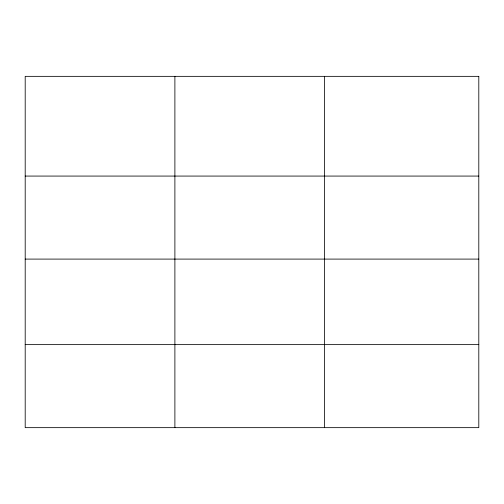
<?xml version="1.0" encoding="UTF-8"?>
<svg xmlns="http://www.w3.org/2000/svg" width="504" height="504" viewBox="0 0 504 504"><rect width="100%" height="100%" fill="white"/><g stroke="black" fill="none" stroke-linecap="round" stroke-linejoin="round"><path stroke-width="0.76" d="M25.2 176.072L478.8 176.072M25.2 259.094L478.8 259.094M25.2 344.629L478.8 344.629M324.576 76.35L324.576 427.65M174.888 76.35L174.888 427.65M478.8 76.35L25.2 76.35L25.2 427.65L478.8 427.65L478.8 76.35"/></g></svg>
